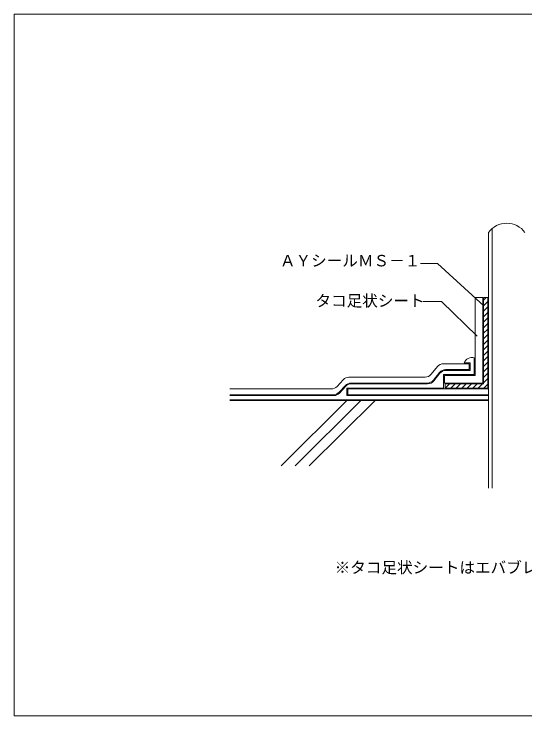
# Model space of a CAD drawing. Units: millimetres on the paper. Extents: x -135 to 135, y -94 to 92.
# Drawn here: x -135 to -3.9, y -88 to 92 of the extents above; entities that cross this region are included whole.
import ezdxf
from ezdxf.enums import TextEntityAlignment as Align

# ---------------------------------------------------------------- set-up
doc = ezdxf.new("R2010")
doc.units = ezdxf.units.MM
for name, color, linetype, lineweight in [('1-1_記号', 4, 'Continuous', 9), ('1-3_断熱材', 33, 'Continuous', 18), ('1-4_リベットルーフ', 3, 'Continuous', 9), ('1-7_設備', 8, 'Continuous', 18), ('1-A_元図・躯体', 7, 'Continuous', 9), ('E-0', 7, 'Continuous', 9), ('F-F', 7, 'Continuous', 9)]:
    doc.layers.add(name, color=color, linetype=linetype, lineweight=lineweight)
doc.styles.add('ＭＳ ゴシック', font='')
doc.styles.get('ＭＳ ゴシック').set_extended_font_data('MS Gothic')

msp = doc.modelspace()

# ---------------------------------------------------------------- linework, layer by layer
at = {"layer": '1-1_記号'}
for p, q in [((-14.554, 19.328), (-13.454, 19.328)), ((-14.554, -2.824), (-14.554, 19.328)), ((-14.554, 18.612), (-13.838, 19.328)), ((-14.554, 17.197), (-13.454, 18.297)), ((-13.454, -3.924), (-13.454, 19.328)), ((-14.554, 15.783), (-13.454, 16.883)), ((-14.554, 14.369), (-13.454, 15.469)), ((-14.554, 12.955), (-13.454, 14.055)), ((-14.554, 11.541), (-13.454, 12.641)), ((-14.554, 10.126), (-13.454, 11.226)), ((-14.554, 8.712), (-13.454, 9.812)), ((-14.554, 7.298), (-13.454, 8.398)), ((-14.554, 5.884), (-13.454, 6.984)), ((-14.554, 4.47), (-13.454, 5.57)), ((-14.554, 3.055), (-13.454, 4.155)), ((-14.554, 1.641), (-13.454, 2.741)), ((-14.554, 0.227), (-13.454, 1.327)), ((-14.554, -1.187), (-13.454, -0.087)), ((-14.554, -2.602), (-13.454, -1.502)), ((-14.554, -2.824), (-24.387, -2.824)), ((-24.387, -2.824), (-24.387, -3.924)), ((-24.362, -3.924), (-23.262, -2.824)), ((-22.948, -3.924), (-21.848, -2.824)), ((-21.534, -3.924), (-20.434, -2.824)), ((-20.119, -3.924), (-19.019, -2.824)), ((-18.705, -3.924), (-17.605, -2.824)), ((-17.291, -3.924), (-16.191, -2.824)), ((-15.877, -3.924), (-14.777, -2.824)), ((-14.463, -3.924), (-13.454, -2.916)), ((-13.454, -3.924), (-24.387, -3.924))]:
    msp.add_line(p, q, dxfattribs=at)
at = {"layer": '1-3_断熱材'}
for p, q in [((-16.904, -0.474), (-16.904, 3.879)), ((-24.185, 0.626), (-18, 0.626)), ((-27.318, -2.078), (-25.743, -0.12)), ((-51.486, -5.182), (-49.898, -3.466)), ((-48.43, -2.824), (-28.876, -2.824)), ((-49.591, -3.924), (-49.591, -5.824)), ((-24.787, -3.924), (-49.591, -3.924)), ((-52.954, -5.824), (-79.587, -5.824)), ((-79.587, -6.924), (-13.254, -6.924)), ((-49.591, -5.824), (-13.254, -5.824))]:
    msp.add_line(p, q, dxfattribs=at)
for points in [[(-18, 0.626), (-18, 2.526), (-19.506, 2.526)], [(-16.904, -0.474), (-24.787, -0.474), (-24.787, -3.924)]]:
    msp.add_lwpolyline(points, dxfattribs=at)
for centre, radius, start, end in [((-17.411, 1.675), 2.262, 77.05664, 157.88965), ((-24.185, -1.374), 2, 90, 141.18075), ((-48.43, -4.824), 2, 90, 137.22315), ((-28.876, -0.824), 2, 270, 321.18075), ((-52.954, -3.824), 2, 270, 317.22315)]:
    msp.add_arc(centre, radius, start, end, dxfattribs=at)
at = {"layer": '1-4_リベットルーフ'}
for p, q in [((-16.704, 19.328), (-14.754, 19.328)), ((-16.704, -0.674), (-16.704, 19.328)), ((-14.754, -2.624), (-14.754, 19.328)), ((-24.828, 2.326), (-18.2, 2.326)), ((-18.2, 0.826), (-18.2, 2.326)), ((-27.961, -0.378), (-26.386, 1.58)), ((-27.414, -1.878), (-25.839, 0.08)), ((-24.28, 0.826), (-18.2, 0.826)), ((-52.121, -3.482), (-50.533, -1.766)), ((-49.065, -1.124), (-29.519, -1.124)), ((-51.573, -4.982), (-49.985, -3.266)), ((-48.517, -2.624), (-28.972, -2.624)), ((-14.754, -2.624), (-24.587, -2.624)), ((-53.589, -4.124), (-79.587, -4.124)), ((-13.254, -4.124), (-49.391, -4.124)), ((-49.391, -4.124), (-49.391, -5.624)), ((-53.041, -5.624), (-79.587, -5.624)), ((-13.254, -5.624), (-49.391, -5.624))]:
    msp.add_line(p, q, dxfattribs=at)
msp.add_lwpolyline([(-16.704, -0.674), (-24.587, -0.674), (-24.587, -2.624)], dxfattribs=at)
for centre, start, end in [((-24.828, 0.326), 90, 141.18075), ((-24.28, -1.174), 90, 141.18075), ((-49.065, -3.124), 90, 137.22315), ((-29.519, 0.876), 270, 321.18075), ((-53.589, -2.124), 270, 317.22315), ((-48.517, -4.624), 90, 137.22315), ((-28.972, -0.624), 270, 321.18075), ((-53.041, -3.624), 270, 317.22315)]:
    msp.add_arc(centre, 2, start, end, dxfattribs=at)
at = {"layer": '1-7_設備'}
for p, q in [((-12.294, -29.613), (-12.294, 36.86)), ((-13.254, -29.613), (-13.254, 35.958))]:
    msp.add_line(p, q, dxfattribs=at)
msp.add_arc((-8.579, 32.63), 5.739, 35.443, 144.557, dxfattribs=at)
at = {"layer": '1-A_元図・躯体', "color": 5}
msp.add_line((-79.587, -7.124), (-13.254, -7.124), dxfattribs=at)
at = {"layer": '1-A_元図・躯体'}
for p, q in [((-79.587, -7.124), (-13.254, -7.124)), ((-49.584, -7.124), (-66.478, -23.88)), ((-45.975, -7.124), (-62.87, -23.88)), ((-42.366, -7.124), (-59.261, -23.88))]:
    msp.add_line(p, q, dxfattribs=at)
at = {"layer": 'E-0'}
for points in [[(-30.734, 28.02), (-26.378, 28.02), (-14.454, 17.196)], [(-30.074, 18.252), (-25.322, 18.252), (-16.126, 9.364)]]:
    msp.add_lwpolyline(points, dxfattribs=at)
at = {"layer": 'F-F'}
msp.add_line((-135, 92), (-135, -88), dxfattribs=at)
msp.add_lwpolyline([(-135, 92), (135, 92), (135, -88), (-135, -88)], dxfattribs=at)

# ---------------------------------------------------------------- texts
at = {"layer": 'E-0', "style": 'ＭＳ ゴシック'}
for s, p in [('ＡＹシールＭＳ－１', (-66.77, 26.416)), ('タコ足状シート', (-57.662, 16.12)), ('※タコ足状シートはエバブレンシートを現場加工。', (-52.734, -52.275))]:
    msp.add_text(s, height=2.933, dxfattribs=at).set_placement(p, align=Align.BOTTOM_LEFT)

doc.saveas('drawing.dxf')
